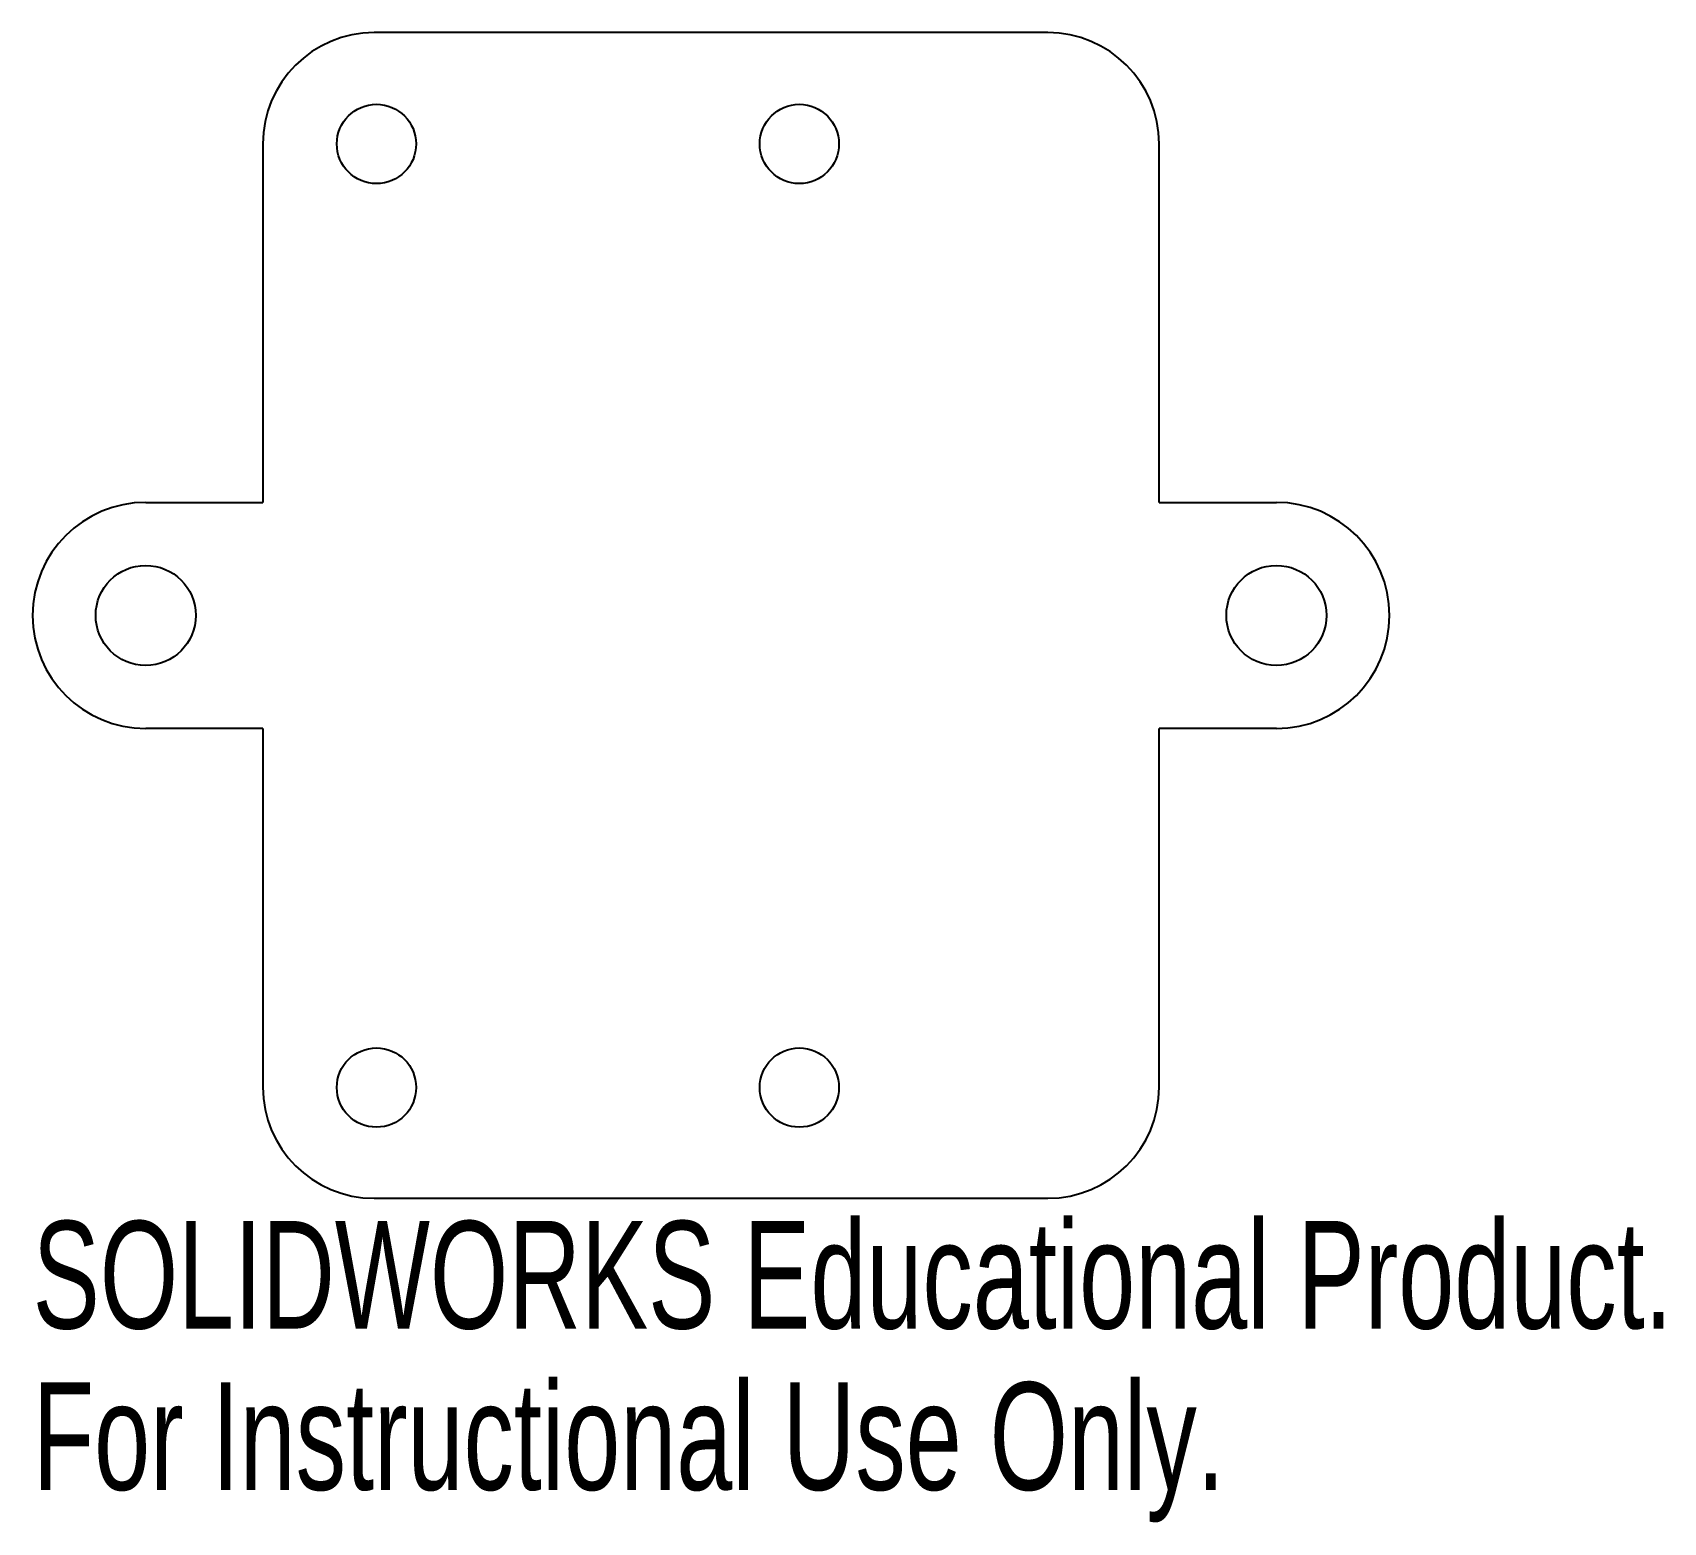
# Model space of a CAD drawing. Header units: inches. Extents: x -1.21 to 1.68, y -1.2 to 1.43.
import ezdxf

# ---------------------------------------------------------------- set-up
doc = ezdxf.new("R2010")
doc.units = ezdxf.units.IN
doc.header["$MEASUREMENT"] = 0
doc.styles.add('SLDTEXTSTYLE0', font='TXT', dxfattribs={"width": 0.7})

msp = doc.modelspace()

# ---------------------------------------------------------------- linework, layer by layer
at = {"color": 7, "linetype": 'Continuous', "lineweight": 25}
for p, q in [((0.5905, 1.4322), (-0.601, 1.4322)), ((-0.7978, 1.2353), (-0.7978, 0.6012)), ((0.7873, 0.6012), (0.7873, 1.2353)), ((-1.0052, 0.6012), (-0.7978, 0.6012)), ((0.7873, 0.6012), (0.9948, 0.6012)), ((-0.7978, 0.2012), (-1.0052, 0.2012)), ((-0.7978, 0.2012), (-0.7978, -0.433)), ((0.9948, 0.2012), (0.7873, 0.2012)), ((0.7873, -0.433), (0.7873, 0.2012)), ((-0.601, -0.6298), (0.5905, -0.6298))]:
    msp.add_line(p, q, dxfattribs=at)
for centre, radius in [((-0.597, 1.2353), 0.0701), ((0.151, 1.2353), 0.0701), ((-1.0052, 0.4012), 0.0885), ((0.9948, 0.4012), 0.0885), ((-0.597, -0.4339), 0.0701), ((0.151, -0.4339), 0.0701)]:
    msp.add_circle(centre, radius, dxfattribs=at)
for centre, radius, start, end in [((-0.601, 1.2353), 0.1969, 90, 180), ((0.5905, 1.2353), 0.1969, 0, 90), ((-1.0052, 0.4012), 0.2, 90, 270), ((0.9948, 0.4012), 0.2, 270, 90), ((-0.601, -0.433), 0.1969, 180, 270), ((0.5905, -0.433), 0.1969, 270, 0)]:
    msp.add_arc(centre, radius, start, end, dxfattribs=at)

# ---------------------------------------------------------------- texts
at = {"color": 7, "linetype": 'Continuous', "char_height": 0.1903, "attachment_point": 1, "style": 'SLDTEXTSTYLE0'}
for s, insert in [('SOLIDWORKS Educational Product.', (-1.2052, -0.67)), ('For Instructional Use Only.', (-1.2052, -0.9554))]:
    msp.add_mtext(s, dxfattribs=dict(at, insert=insert))

doc.saveas('drawing.dxf')
